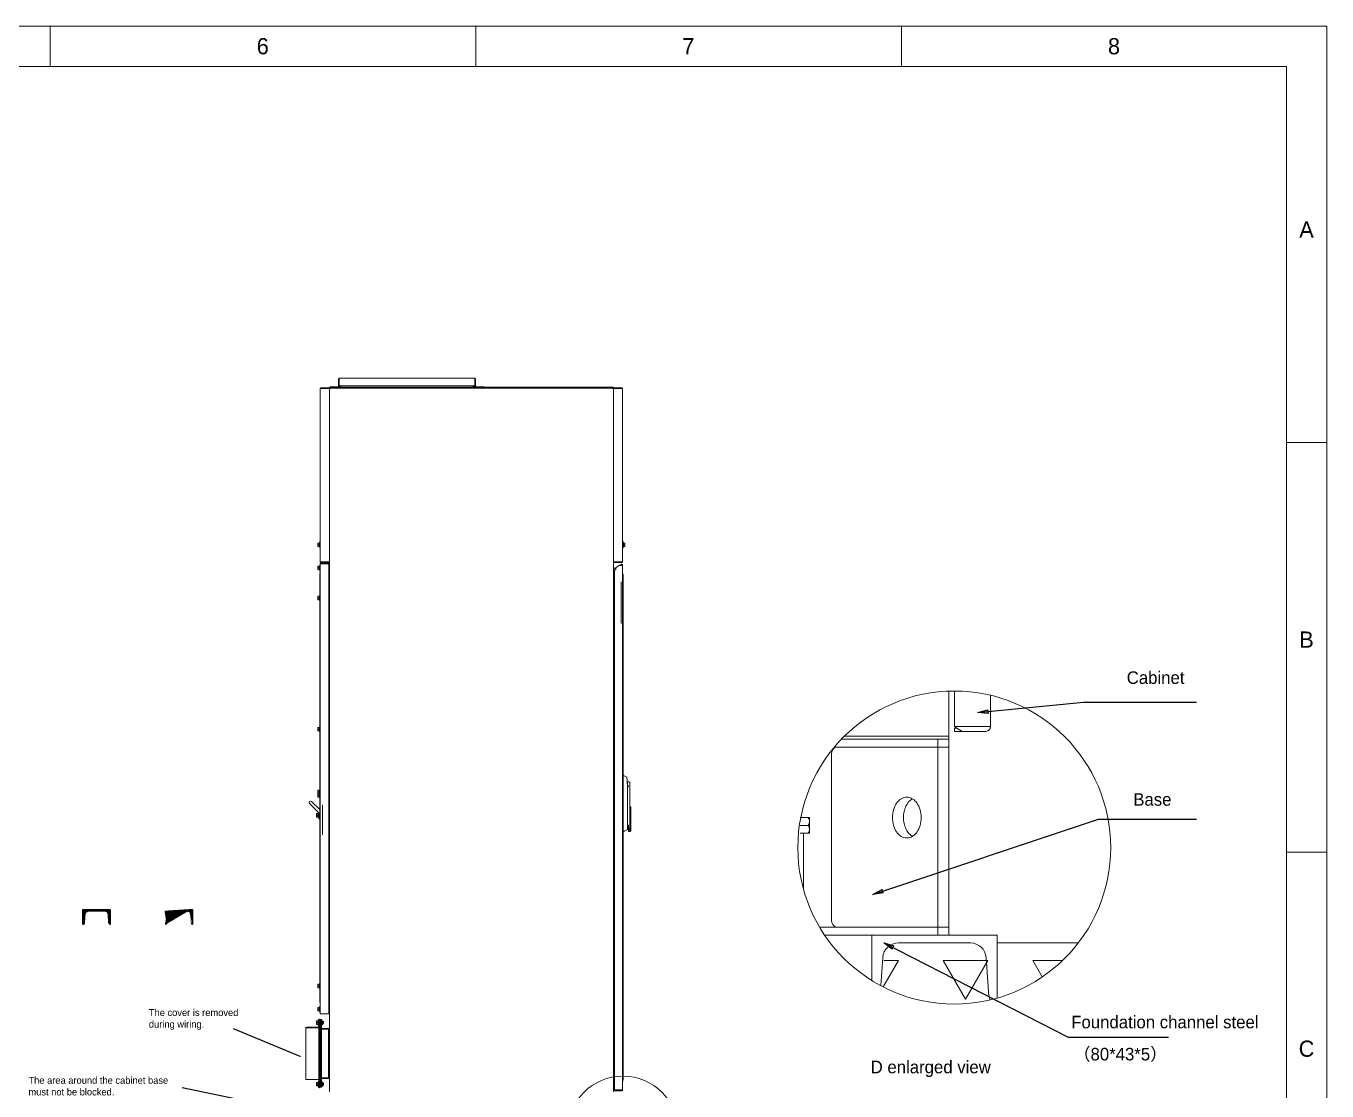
# Model space of a CAD drawing. Header units: inches. Extents: x -4705 to 38647, y 7098 to 31800.
# Drawn here: x 9476 to 13213, y 27384 to 30442 of the extents above; entities that cross this region are included whole.
import ezdxf

# ---------------------------------------------------------------- set-up
doc = ezdxf.new("R2010")
doc.units = ezdxf.units.IN
doc.header["$LTSCALE"] = 10
doc.header["$MEASUREMENT"] = 0
doc.layers.get('0').update_dxf_attribs({"lineweight": 0})
doc.layers.add('00_COMPONENTS', color=7, linetype='Continuous', lineweight=0)
doc.styles.add('DWGTransNewTextStyle', font='SourceHanSansCN-Normal.ttf')
doc.styles.get("Standard").update_dxf_attribs({"font": 'SourceHanSansCN-Normal.ttf'})
doc.dimstyles.get("Standard").update_dxf_attribs({"dimtxt": 60, "dimasz": 30, "dimexe": 0.18, "dimexo": 0.0625, "dimgap": 5, "dimtad": 0, "dimtoh": 1, "dimdec": 0, "dimdsep": 46, "dimtxsty": 'Standard', "dimblk": 'CLOSEDBLANK', "dimcen": 0.09, "dimadec": 0, "dimazin": 0, "dimtfac": 1, "dimtdec": 0, "dimtofl": 0, "dimtmove": 0, "dimatfit": 3, "dimldrblk": 'CLOSEDBLANK', "dimfxl": 1, "dimtolj": 1, "dimtzin": 0, "dimarcsym": 0})

# ---------------------------------------------------------------- blocks, each defined once
blk = doc.blocks.new('_ClosedBlank')
at = {"color": 0, "linetype": 'ByBlock', "lineweight": -2}
for p, q in [((-1, 0.17), (0, 0)), ((-1, 0.17), (-1, -0.17)), ((0, 0), (-1, -0.17))]:
    blk.add_line(p, q, dxfattribs=at)

msp = doc.modelspace()

# ---------------------------------------------------------------- hatches: boundary and pattern name
h = msp.add_hatch()
h.set_pattern_fill('ANSI31', color=0)
edge = h.paths.add_edge_path()
edge.add_line((9639.666, 27862.432), (9638.666, 27862.432))
edge.add_line((9638.666, 27862.432), (9638.666, 27905.432))
edge.add_line((9638.666, 27905.432), (9718.666, 27905.432))
edge.add_line((9718.666, 27905.432), (9718.666, 27862.432))
edge.add_line((9718.666, 27862.432), (9717.666, 27862.432))
edge.add_arc((9717.666, 27866.632), 4.2, 184.232113, 270, ccw=False)
edge.add_line((9713.478, 27866.322), (9711.639, 27891.17))
edge.add_arc((9701.666, 27890.432), 10, 4.232113, 90)
edge.add_line((9701.666, 27900.432), (9655.666, 27900.432))
edge.add_arc((9655.666, 27890.432), 10, 90, 175.767887)
edge.add_line((9645.694, 27891.17), (9643.855, 27866.322))
edge.add_arc((9639.666, 27866.632), 4.2, 270, 355.767887, ccw=False)
edge = h.paths.add_edge_path(flags=16)
edge.add_line((9655.666, 27900.432), (9701.666, 27900.432))
edge.add_line((9655.666, 27900.432), (9701.666, 27900.432))
edge = h.paths.add_edge_path(flags=17)
edge.add_line((9655.632, 27900.432), (9701.701, 27900.432))
edge.add_line((9655.666, 27900.432), (9701.666, 27900.432))
h = msp.add_hatch()
h.set_pattern_fill('ANSI31', color=0)
edge = h.paths.add_edge_path()
edge.add_line((9639.666, 27862.432), (9638.666, 27862.432))
edge.add_line((9638.666, 27862.432), (9638.666, 27905.432))
edge.add_line((9638.666, 27905.432), (9718.666, 27905.432))
edge.add_line((9718.666, 27905.432), (9718.666, 27862.432))
edge.add_line((9718.666, 27862.432), (9717.666, 27862.432))
edge.add_arc((9717.666, 27866.632), 4.2, 184.232113, 270, ccw=False)
edge.add_line((9713.478, 27866.322), (9711.639, 27891.17))
edge.add_arc((9701.666, 27890.432), 10, 4.232113, 90)
edge.add_line((9701.666, 27900.432), (9655.666, 27900.432))
edge.add_arc((9655.666, 27890.432), 10, 90, 175.767887)
edge.add_line((9645.694, 27891.17), (9643.855, 27866.322))
edge.add_arc((9639.666, 27866.632), 4.2, 270, 355.767887, ccw=False)
edge = h.paths.add_edge_path(flags=16)
edge.add_line((9655.666, 27900.432), (9701.666, 27900.432))
edge.add_line((9655.666, 27900.432), (9701.666, 27900.432))
edge = h.paths.add_edge_path(flags=17)
edge.add_line((9655.632, 27900.432), (9701.701, 27900.432))
edge.add_line((9655.666, 27900.432), (9701.666, 27900.432))
h = msp.add_hatch()
h.set_pattern_fill('ANSI31', color=0)
h.paths.add_polyline_path([(9718.666, 27905.432), (9638.666, 27905.432), (9638.666, 27862.432), (9639.666, 27862.432, 0.39274101), (9643.855, 27866.322), (9645.694, 27891.17, -0.391749), (9655.632, 27900.432), (9701.632, 27900.432, -0.39373369), (9711.639, 27891.17), (9713.478, 27866.322, 0.39274101), (9717.666, 27862.432), (9718.666, 27862.432)])
h = msp.add_hatch()
h.set_pattern_fill('ANSI31', color=0)
h.paths.add_polyline_path([(9718.666, 27905.432), (9638.666, 27905.432), (9638.666, 27862.432), (9639.666, 27862.432, 0.39274101), (9643.855, 27866.322), (9645.694, 27891.17, -0.391749), (9655.632, 27900.432), (9701.632, 27900.432, -0.39373369), (9711.639, 27891.17), (9713.478, 27866.322, 0.39274101), (9717.666, 27862.432), (9718.666, 27862.432)])
h = msp.add_hatch()
h.set_pattern_fill('ANSI31', color=0)
h.paths.add_polyline_path([(9892.439, 27900.432), (9938.439, 27900.432)], flags=17)
edge = h.paths.add_edge_path()
edge.add_arc((9892.439, 27890.432), 10, 90, 175.767887)
edge.add_line((9892.404, 27900.432), (9938.473, 27900.432))
edge.add_line((9880.627, 27866.322), (9882.466, 27891.17))
edge.add_arc((9876.439, 27866.632), 4.2, 270, 355.767887)
edge.add_line((9875.439, 27900.432), (9875.439, 27857.432))
edge.add_line((9875.439, 27905.432), (9955.439, 27905.432))
edge.add_line((9875.439, 27900.432), (9875.439, 27905.432))
edge.add_line((9955.439, 27905.432), (9955.439, 27862.432))
edge.add_arc((9954.439, 27866.632), 4.2, 184.232113, 270)
edge.add_line((9948.412, 27891.17), (9950.25, 27866.322))
edge.add_arc((9938.439, 27890.432), 10, 4.232113, 90)

# ---------------------------------------------------------------- linework, layer by layer
at = {"color": 7, "linetype": 'Continuous', "lineweight": 0}
for p, q in [((3432.404, 30441.892), (13213.154, 30441.892)), ((9545.373, 30441.892), (9545.373, 30325.455)), ((10767.967, 30441.892), (10767.967, 30325.455)), ((11990.56, 30441.892), (11990.56, 30325.455)), ((13213.154, 30441.892), (13213.154, 23525.505)), ((4014.592, 30325.455), (13096.717, 30325.455)), ((13096.717, 30325.455), (13096.717, 23641.942)), ((13096.717, 29246.367), (13213.154, 29246.367)), ((13096.717, 28070.348), (13213.154, 28070.348)), ((11905.513, 27831.824), (11905.513, 27701.438)), ((11982.013, 27809.324), (12189.013, 27809.324)), ((12265.513, 27651.011), (12265.513, 27831.824)), ((11931.143, 27686.67), (11937.135, 27767.645)), ((12233.89, 27767.645), (12242.164, 27655.829))]:
    msp.add_line(p, q, dxfattribs=at)
at = {"color": 0, "linetype": 'Continuous', "lineweight": 0}
for p, q in [((12127.138, 28371.824), (12127.138, 28532.211)), ((12142.888, 28430.324), (12142.888, 28532.474)), ((12246.388, 28430.324), (12246.388, 28520.303)), ((11827.271, 28403.324), (12127.138, 28403.324)), ((12142.888, 28430.324), (12246.388, 28430.324)), ((12142.888, 28425.824), (12150.388, 28425.824)), ((12142.888, 28416.824), (12142.888, 28425.824)), ((12232.888, 28416.824), (12142.888, 28416.824)), ((12144.873, 28429.133), (12165.388, 28416.824)), ((12232.888, 28430.324), (12237.522, 28430.324)), ((12237.522, 28430.324), (12239.595, 28430.324)), ((12239.595, 28430.324), (12244.599, 28430.324)), ((12244.599, 28430.324), (12246.388, 28430.324)), ((11798.194, 28371.824), (12127.138, 28371.824)), ((11818.385, 28394.324), (12127.138, 28394.324)), ((12095.318, 27854.324), (12095.318, 28371.824)), ((12095.323, 28371.824), (12095.323, 28394.324)), ((12127.138, 27854.324), (12127.138, 28371.824)), ((11789.848, 28349.324), (11789.848, 27876.824)), ((12095.323, 27854.324), (12095.323, 27831.824)), ((12127.138, 27854.324), (12127.138, 27831.824)), ((11770.073, 27831.824), (12127.138, 27831.824))]:
    msp.add_line(p, q, dxfattribs=at)
at = {"color": 7, "linetype": 'Continuous'}
for p, q in [((11699.638, 28169.324), (11726.638, 28169.324)), ((11699.638, 28146.824), (11723.157, 28146.824)), ((11726.638, 28169.324), (11726.638, 28124.324)), ((11699.638, 28124.324), (11726.638, 28124.324)), ((11708.957, 27965.216), (11708.957, 28124.324)), ((11755.841, 27854.324), (12127.138, 27854.324))]:
    msp.add_line(p, q, dxfattribs=at)
at = {"color": 0, "lineweight": 0}
for p, q in [((11905.513, 27831.824), (12265.513, 27831.824)), ((11982.013, 27809.324), (12189.013, 27809.324)), ((12265.513, 27809.324), (12498.739, 27809.324))]:
    msp.add_line(p, q, dxfattribs=at)
at = {"lineweight": 0}
for p, q in [((11938.308, 27682.933), (11982.157, 27758.881)), ((11982.144, 27758.875), (11940.368, 27758.875)), ((12175.026, 27647.529), (12110.732, 27758.889)), ((12239.319, 27758.875), (12110.732, 27758.875)), ((12175.038, 27647.521), (12239.332, 27758.881)), ((12395.193, 27711.629), (12367.907, 27758.889)), ((12453.514, 27758.875), (12367.907, 27758.875))]:
    msp.add_line(p, q, dxfattribs=at)
at = {"color": 7, "linetype": 'Continuous'}
msp.add_circle((12142.514, 28083.161), 449.313, dxfattribs=at)
at = {"color": 0, "ltscale": 50}
msp.add_circle((11190.81, 27269.034), 158.048, dxfattribs=at)
at = {"color": 0, "linetype": 'Continuous', "lineweight": 0}
for centre, radius, start, end in [((12232.888, 28430.324), 13.5, 270, 0), ((12232.246, 28430.751), 14.206, 323.826305, 337.383939), ((12233.815, 28430.331), 12.573, 351.749397, 359.967015)]:
    msp.add_arc(centre, radius, start, end, dxfattribs=at)
at = {"color": 7, "linetype": 'Continuous', "lineweight": 0}
for centre, radius, start, end in [((11982.013, 27764.324), 45, 90, 175.767887), ((12189.013, 27764.324), 45, 4.232113, 90), ((12261.013, 27657.224), 18.9, 184.232113, 216.812418)]:
    msp.add_arc(centre, radius, start, end, dxfattribs=at)
at = {"color": 0, "linetype": 'Continuous', "lineweight": 0}
for points, knots in [([(12238.133, 28417.885), (12238.583, 28418.074), (12239.46, 28418.508), (12240.282, 28419.039), (12240.676, 28419.325)], [0, 0, 0, 0, 0.50043888, 1, 1, 1, 1]), ([(12240.676, 28419.325), (12241.257, 28419.747), (12242.352, 28420.688), (12243.289, 28421.786), (12243.714, 28422.366)], [0, 0, 0, 0, 0.49957819, 1, 1, 1, 1]), ([(12245.36, 28425.288), (12245.575, 28425.806), (12245.944, 28426.87), (12246.177, 28427.972), (12246.258, 28428.527)], [0, 0, 0, 0, 0.50022904, 1, 1, 1, 1]), ([(11805.758, 28371.824), (11803.649, 28371.824), (11799.121, 28370.455), (11793.935, 28365.212), (11790.605, 28357.847), (11789.848, 28352.223), (11789.848, 28349.324)], [0, 0, 0, 0, 0.20947261, 0.44465684, 0.71202267, 1, 1, 1, 1]), ([(12006.222, 28227.824), (12000.741, 28227.824), (11988.967, 28224.264), (11975.484, 28210.632), (11966.827, 28191.484), (11964.857, 28176.86), (11964.857, 28169.324)], [0, 0, 0, 0, 0.20946673, 0.44465574, 0.71203123, 1, 1, 1, 1]), ([(12022.07, 28223.287), (12013.929, 28218.468), (12004.142, 28205.759), (11997.837, 28186.173), (11996.676, 28174.998), (11996.676, 28169.324)], [0, 0, 0, 0, 0.45983135, 0.72420221, 1, 1, 1, 1]), ([(12047.588, 28169.324), (12047.588, 28176.86), (12045.618, 28191.484), (12036.961, 28210.632), (12023.478, 28224.264), (12011.704, 28227.824), (12006.222, 28227.824)], [0, 0, 0, 0, 0.28796877, 0.55534426, 0.79053327, 1, 1, 1, 1]), ([(11964.857, 28169.324), (11964.857, 28161.788), (11966.827, 28147.164), (11975.484, 28128.016), (11988.967, 28114.384), (12000.741, 28110.824), (12006.222, 28110.824)], [0, 0, 0, 0, 0.28796877, 0.55534426, 0.79053327, 1, 1, 1, 1]), ([(11996.676, 28169.324), (11996.676, 28163.65), (11997.837, 28152.476), (12004.142, 28132.889), (12013.929, 28120.18), (12022.07, 28115.361)], [0, 0, 0, 0, 0.27579779, 0.54016865, 1, 1, 1, 1]), ([(12006.222, 28110.824), (12011.704, 28110.824), (12023.478, 28114.384), (12036.961, 28128.016), (12045.618, 28147.164), (12047.588, 28161.788), (12047.588, 28169.324)], [0, 0, 0, 0, 0.20946673, 0.44465574, 0.71203123, 1, 1, 1, 1]), ([(11789.848, 27876.824), (11789.848, 27873.926), (11790.605, 27868.301), (11793.935, 27860.936), (11799.121, 27855.693), (11803.649, 27854.324), (11805.758, 27854.324)], [0, 0, 0, 0, 0.28797733, 0.55534316, 0.79052739, 1, 1, 1, 1])]:
    msp.add_open_spline(points, degree=3, knots=knots, dxfattribs=at)
at = {"color": 7, "linetype": 'Continuous'}
for points, knots in [([(11723.157, 28169.324), (11724.157, 28167.592), (11725.471, 28164.877), (11726.463, 28161.024), (11726.638, 28159.054), (11726.638, 28158.074)], [0, 0, 0, 0, 0.50433032, 0.75299738, 1, 1, 1, 1]), ([(11726.638, 28158.074), (11726.638, 28157.094), (11726.463, 28155.124), (11725.471, 28151.271), (11724.157, 28148.556), (11723.157, 28146.824)], [0, 0, 0, 0, 0.24700264, 0.49566969, 1, 1, 1, 1]), ([(11723.157, 28146.824), (11724.157, 28145.092), (11725.471, 28142.377), (11726.463, 28138.524), (11726.638, 28136.554), (11726.638, 28135.574)], [0, 0, 0, 0, 0.50433032, 0.75299738, 1, 1, 1, 1]), ([(11726.638, 28135.574), (11726.638, 28134.594), (11726.463, 28132.624), (11725.471, 28128.771), (11724.157, 28126.056), (11723.157, 28124.324)], [0, 0, 0, 0, 0.24700264, 0.49566969, 1, 1, 1, 1])]:
    msp.add_open_spline(points, degree=3, knots=knots, dxfattribs=at)
at = {"layer": '00_COMPONENTS', "color": 7, "linetype": 'Continuous'}
for p, q in [((10373.908, 29406.566), (10373.908, 29429.066)), ((10375.408, 29406.566), (10375.408, 29429.066)), ((10375.408, 29429.066), (10375.908, 29429.066)), ((10375.408, 29428.066), (10375.908, 29428.066)), ((10375.902, 29429.566), (10375.651, 29429.495)), ((10375.908, 29431.066), (10375.908, 29429.566)), ((10764.908, 29431.066), (10375.908, 29431.066)), ((10375.908, 29409.066), (10375.908, 29429.566)), ((10764.908, 29431.066), (10764.908, 29429.566)), ((10764.908, 29409.066), (10764.908, 29429.566)), ((10765.408, 29429.066), (10764.908, 29429.066)), ((10764.908, 29428.066), (10765.408, 29428.066)), ((10765.185, 29429.482), (10764.919, 29429.565)), ((10765.408, 29429.047), (10765.319, 29429.345)), ((10765.408, 29429.066), (10765.408, 29406.566)), ((10766.908, 29429.066), (10766.908, 29406.566)), ((10321.408, 29401.566), (10321.408, 29145.891)), ((10321.408, 29401.566), (10347.408, 29401.566)), ((10323.408, 29403.566), (10347.408, 29403.566)), ((10323.408, 29402.066), (10323.408, 29401.576)), ((10323.408, 29402.066), (10347.408, 29402.066)), ((10347.408, 27381.566), (10347.408, 29404.566)), ((10347.408, 29404.566), (11163.408, 29404.566)), ((10347.408, 29402.566), (11163.408, 29402.566)), ((10348.908, 29404.566), (10348.908, 29406.066)), ((10348.908, 29406.066), (10373.408, 29406.066)), ((10349.908, 29400.066), (10349.908, 29402.566)), ((11160.408, 29402.566), (10350.408, 29402.566)), ((10375.408, 29409.066), (10375.908, 29409.066)), ((10375.908, 29409.066), (10764.908, 29409.066)), ((10378.408, 29409.066), (10378.408, 29405.066)), ((10378.408, 29409.066), (10378.408, 29404.566)), ((10380.408, 29409.066), (10380.408, 29404.566)), ((10380.408, 29404.566), (10380.408, 29409.066)), ((10760.408, 29409.066), (10760.408, 29404.566)), ((10760.408, 29409.066), (10760.408, 29404.566)), ((10762.408, 29409.066), (10762.408, 29404.566)), ((10762.408, 29405.066), (10762.408, 29409.066)), ((10764.908, 29409.066), (10765.408, 29409.066)), ((10767.408, 29406.066), (10791.908, 29406.066)), ((10791.908, 29404.566), (10791.908, 29406.066)), ((11160.908, 29402.566), (11160.908, 29400.066)), ((11163.408, 27381.566), (11163.408, 29404.566)), ((11187.408, 29403.566), (11163.408, 29403.566)), ((11187.408, 29402.066), (11163.408, 29402.066)), ((11189.408, 29401.566), (11163.408, 29401.566)), ((11187.408, 29402.066), (11187.408, 29401.576)), ((11189.408, 28903.566), (11189.408, 29401.566)), ((10321.408, 29145.891), (10321.408, 29090.865)), ((10321.408, 29090.865), (10321.408, 28903.566)), ((11189.908, 28973.478), (11189.908, 28961.566)), ((10314.208, 28947.566), (10314.208, 28957.566)), ((10314.208, 28957.566), (10318.208, 28957.566)), ((10314.208, 28947.566), (10318.208, 28947.566)), ((10317.908, 28952.566), (10314.508, 28952.566)), ((10318.208, 28947.211), (10318.208, 28957.921)), ((10318.208, 28957.921), (10319.808, 28957.921)), ((10318.208, 28947.211), (10319.808, 28947.211)), ((10319.808, 28961.566), (10319.808, 28943.566)), ((10319.808, 28961.566), (10321.408, 28961.566)), ((10319.808, 28943.566), (10321.408, 28943.566)), ((11191.008, 28961.566), (11189.408, 28961.566)), ((11191.008, 28943.566), (11189.408, 28943.566)), ((11189.908, 28943.566), (11189.908, 28913.888)), ((11191.008, 28943.566), (11191.008, 28961.566)), ((11192.608, 28957.921), (11191.008, 28957.921)), ((11192.608, 28947.211), (11191.008, 28947.211)), ((11192.608, 28947.211), (11192.608, 28957.921)), ((11192.608, 28957.566), (11196.608, 28957.566)), ((11192.608, 28947.566), (11196.608, 28947.566)), ((11192.908, 28952.566), (11196.308, 28952.566)), ((11196.608, 28957.566), (11196.608, 28947.566)), ((10314.208, 28881.066), (10314.208, 28891.066)), ((10314.208, 28891.066), (10318.208, 28891.066)), ((10318.208, 28880.711), (10318.208, 28891.421)), ((10318.208, 28891.421), (10319.808, 28891.421)), ((10319.808, 28895.066), (10319.808, 28877.066)), ((10319.808, 28895.066), (10321.408, 28895.066)), ((10321.408, 28903.566), (10347.408, 28903.566)), ((10321.408, 28897.566), (10321.408, 27605.566)), ((10321.408, 28897.566), (10345.908, 28897.566)), ((10323.408, 28903.066), (10347.408, 28903.066)), ((10323.408, 28901.566), (10347.408, 28901.566)), ((10323.408, 28899.566), (10345.908, 28899.566)), ((10323.408, 28898.066), (10345.908, 28898.066)), ((10345.908, 28899.566), (10345.908, 28898.066)), ((10345.908, 28897.566), (10345.908, 27605.566)), ((10347.408, 28895.316), (10345.908, 28895.316)), ((11189.408, 28903.566), (11163.408, 28903.566)), ((11187.408, 28903.066), (11163.408, 28903.066)), ((11187.408, 28901.566), (11163.408, 28901.566)), ((11166.525, 28885.066), (11170.855, 28887.566)), ((11179.748, 28892.7), (11172.408, 28888.462)), ((11185.408, 28895.968), (11181.078, 28893.467)), ((11181.094, 28893.21), (11181.959, 28893.361)), ((11182.248, 28893.369), (11181.959, 28893.361)), ((11182.248, 28893.369), (11189.908, 28893.369)), ((11188.391, 28893.362), (11186.908, 28893.369)), ((11189.291, 28893.369), (11188.391, 28893.362)), ((11189.908, 27387.566), (11189.908, 28893.369)), ((10314.208, 28881.066), (10318.208, 28881.066)), ((10317.908, 28886.066), (10314.508, 28886.066)), ((10318.208, 28880.711), (10319.808, 28880.711)), ((10319.608, 28868.615), (10319.608, 28804.921)), ((10319.808, 28877.066), (10321.408, 28877.066)), ((10347.408, 28876.816), (10345.908, 28876.816)), ((10346.408, 28861.566), (10345.908, 28861.566)), ((10345.908, 28858.005), (10347.408, 28859.066)), ((10346.408, 28858.358), (10346.408, 28861.566)), ((11165.408, 28857.651), (11163.408, 28859.066)), ((11164.408, 28861.566), (11166.908, 28861.566)), ((11164.408, 28858.358), (11164.408, 28861.566)), ((11165.408, 28833.281), (11165.408, 28857.651)), ((11167.525, 28883.334), (11166.525, 28885.066)), ((11166.908, 28880.287), (11169.908, 28880.287)), ((11166.908, 27387.566), (11166.908, 28880.287)), ((11167.376, 28884.831), (11169.908, 28884.132)), ((11169.232, 28884.319), (11167.525, 28883.334)), ((11168.204, 28886.049), (11167.675, 28885.771)), ((11168.822, 28886.394), (11168.204, 28886.049)), ((11169.908, 28880.287), (11169.908, 28884.132)), ((11191.208, 27415.3), (11191.208, 28867.3)), ((10345.908, 28833.281), (10346.408, 28833.281)), ((10345.908, 28832.98), (10346.408, 28832.98)), ((10347.341, 28831.566), (10345.908, 28831.566)), ((10345.933, 28833.652), (10347.408, 28834.696)), ((10346.408, 28832.98), (10346.408, 28833.988)), ((10346.408, 28831.566), (10346.408, 28832.98)), ((11165.408, 28833.281), (11163.408, 28834.696)), ((11163.475, 28831.566), (11166.908, 28831.566)), ((11164.408, 28832.98), (11164.408, 28833.988)), ((11166.908, 28833.281), (11164.408, 28833.281)), ((11166.908, 28832.98), (11164.408, 28832.98)), ((11164.408, 28832.98), (11164.408, 28831.566)), ((11185.758, 28845.962), (11185.758, 28726.638)), ((10314.208, 28794.566), (10314.208, 28804.566)), ((10314.208, 28804.566), (10318.208, 28804.566)), ((10314.208, 28794.566), (10318.208, 28794.566)), ((10317.908, 28799.566), (10314.508, 28799.566)), ((10318.208, 28794.211), (10318.208, 28804.921)), ((10318.208, 28804.921), (10319.808, 28804.921)), ((10318.208, 28794.211), (10319.808, 28794.211)), ((10319.608, 28794.211), (10319.608, 28247.921)), ((10319.808, 28808.566), (10319.808, 28790.566)), ((10319.808, 28808.566), (10321.408, 28808.566)), ((10319.808, 28790.566), (10321.408, 28790.566)), ((10347.408, 28807.066), (10345.908, 28807.066)), ((10347.408, 28792.066), (10345.908, 28792.066)), ((10314.208, 28428.066), (10318.208, 28428.066)), ((10314.208, 28418.066), (10314.208, 28428.066)), ((10314.208, 28418.066), (10318.208, 28418.066)), ((10317.908, 28423.066), (10314.508, 28423.066)), ((10318.208, 28428.421), (10319.608, 28428.421)), ((10318.208, 28417.711), (10318.208, 28428.421)), ((10318.208, 28417.711), (10319.608, 28417.711)), ((10347.408, 28270.566), (10345.908, 28270.566)), ((11192.743, 28289.566), (11191.208, 28289.566)), ((11201.736, 28285.682), (11194.011, 28289.285)), ((11202.346, 28282.619), (11202.647, 28279.756)), ((11203.408, 28134.059), (11203.408, 28263.875)), ((11203.641, 28254.76), (11203.408, 28254.356)), ((11203.548, 28261.538), (11203.491, 28261.591)), ((11203.491, 28257.54), (11203.548, 28257.593)), ((11203.59, 28261.604), (11203.548, 28261.538)), ((11203.548, 28257.593), (11203.59, 28257.527)), ((11203.678, 28261.551), (11203.624, 28261.607)), ((11203.624, 28257.524), (11203.678, 28257.58)), ((11203.724, 28261.614), (11203.678, 28261.551)), ((11203.678, 28257.58), (11203.724, 28257.517)), ((11203.808, 28261.555), (11203.758, 28261.615)), ((11203.758, 28257.516), (11203.808, 28257.576)), ((11203.808, 28272.466), (11203.808, 28261.616)), ((11203.858, 28261.615), (11203.808, 28261.555)), ((11203.808, 28257.576), (11203.858, 28257.516)), ((11203.808, 28150.865), (11203.808, 28257.516)), ((11203.938, 28261.551), (11203.892, 28261.614)), ((11203.892, 28257.517), (11203.938, 28257.58)), ((11203.992, 28261.607), (11203.938, 28261.551)), ((11203.938, 28257.58), (11203.992, 28257.524)), ((11204.068, 28261.538), (11204.026, 28261.604)), ((11204.026, 28257.527), (11204.068, 28257.593)), ((11204.125, 28261.591), (11204.068, 28261.538)), ((11204.068, 28257.593), (11204.125, 28257.54)), ((11204.196, 28261.517), (11204.159, 28261.585)), ((11204.159, 28257.546), (11204.196, 28257.614)), ((11204.257, 28261.566), (11204.196, 28261.517)), ((11204.196, 28257.614), (11204.257, 28257.565)), ((11204.323, 28261.488), (11204.29, 28261.558)), ((11204.29, 28257.573), (11204.323, 28257.644)), ((11204.387, 28261.532), (11204.323, 28261.488)), ((11204.323, 28257.644), (11204.387, 28257.599)), ((11204.448, 28261.45), (11204.419, 28261.522)), ((11204.419, 28257.609), (11204.448, 28257.681)), ((11204.514, 28261.49), (11204.448, 28261.45)), ((11204.448, 28257.681), (11204.514, 28257.641)), ((11204.57, 28261.404), (11204.546, 28261.478)), ((11204.546, 28257.653), (11204.57, 28257.727)), ((11204.639, 28261.44), (11204.57, 28261.404)), ((11204.57, 28257.727), (11204.639, 28257.691)), ((11204.688, 28261.35), (11204.67, 28261.426)), ((11204.67, 28257.705), (11204.688, 28257.781)), ((11204.759, 28261.382), (11204.688, 28261.35)), ((11204.688, 28257.781), (11204.759, 28257.75)), ((11204.803, 28261.289), (11204.789, 28261.365)), ((11204.789, 28257.766), (11204.803, 28257.842)), ((11204.876, 28261.315), (11204.803, 28261.289)), ((11204.803, 28257.842), (11204.876, 28257.816)), ((11204.914, 28261.22), (11204.905, 28261.297)), ((11204.905, 28257.834), (11204.914, 28257.911)), ((11204.988, 28261.242), (11204.914, 28261.22)), ((11204.914, 28257.911), (11204.988, 28257.889)), ((11205.019, 28261.144), (11205.016, 28261.222)), ((11205.016, 28257.909), (11205.019, 28257.987)), ((11205.095, 28261.161), (11205.019, 28261.144)), ((11205.019, 28257.987), (11205.095, 28257.97)), ((11205.12, 28261.062), (11205.122, 28261.139)), ((11205.197, 28261.073), (11205.12, 28261.062)), ((11205.12, 28258.07), (11205.197, 28258.058)), ((11205.122, 28257.992), (11205.12, 28258.07)), ((11205.215, 28260.973), (11205.222, 28261.05)), ((11205.293, 28260.979), (11205.215, 28260.973)), ((11205.215, 28258.159), (11205.293, 28258.152)), ((11205.222, 28258.081), (11205.215, 28258.159)), ((11205.304, 28260.878), (11205.316, 28260.954)), ((11205.382, 28260.879), (11205.304, 28260.878)), ((11205.304, 28258.254), (11205.382, 28258.252)), ((11205.316, 28258.177), (11205.304, 28258.254)), ((11205.387, 28260.777), (11205.404, 28260.853)), ((11205.464, 28260.773), (11205.387, 28260.777)), ((11205.387, 28258.354), (11205.464, 28258.358)), ((11205.404, 28258.278), (11205.387, 28258.354)), ((11205.463, 28260.671), (11205.484, 28260.746)), ((11205.54, 28260.663), (11205.463, 28260.671)), ((11205.463, 28258.46), (11205.54, 28258.469)), ((11205.484, 28258.385), (11205.463, 28258.46)), ((11205.531, 28260.56), (11205.558, 28260.634)), ((11205.608, 28260.547), (11205.531, 28260.56)), ((11205.531, 28258.571), (11205.608, 28258.584)), ((11205.558, 28258.498), (11205.531, 28258.571)), ((11205.593, 28260.446), (11205.624, 28260.517)), ((11205.668, 28260.427), (11205.593, 28260.446)), ((11205.593, 28258.686), (11205.668, 28258.704)), ((11205.624, 28258.614), (11205.593, 28258.686)), ((11205.646, 28260.327), (11205.682, 28260.396)), ((11205.721, 28260.304), (11205.646, 28260.327)), ((11205.646, 28258.804), (11205.721, 28258.828)), ((11205.682, 28258.735), (11205.646, 28258.804)), ((11205.692, 28260.205), (11205.733, 28260.272)), ((11205.765, 28260.177), (11205.692, 28260.205)), ((11205.692, 28258.926), (11205.765, 28258.954)), ((11205.733, 28258.859), (11205.692, 28258.926)), ((11205.73, 28260.081), (11205.775, 28260.144)), ((11205.801, 28260.048), (11205.73, 28260.081)), ((11205.73, 28259.051), (11205.801, 28259.083)), ((11205.775, 28258.987), (11205.73, 28259.051)), ((11205.76, 28259.954), (11205.808, 28260.014)), ((11205.828, 28259.916), (11205.76, 28259.954)), ((11205.76, 28259.177), (11205.828, 28259.215)), ((11205.808, 28259.117), (11205.76, 28259.177)), ((11205.781, 28259.825), (11205.833, 28259.883)), ((11205.846, 28259.784), (11205.781, 28259.825)), ((11205.781, 28259.306), (11205.846, 28259.348)), ((11205.833, 28259.249), (11205.781, 28259.306)), ((11205.794, 28259.696), (11205.85, 28259.75)), ((11205.856, 28259.65), (11205.794, 28259.696)), ((11205.794, 28259.435), (11205.856, 28259.481)), ((11205.85, 28259.382), (11205.794, 28259.435)), ((11205.798, 28259.566), (11205.857, 28259.616)), ((11205.857, 28259.516), (11205.798, 28259.566)), ((11210.308, 28129.066), (11210.308, 28269.726)), ((10319.608, 28192.236), (10296.316, 28215.528)), ((10314.208, 28247.566), (10318.208, 28247.566)), ((10314.208, 28228.066), (10314.208, 28247.566)), ((10314.208, 28237.566), (10318.208, 28237.566)), ((10314.208, 28228.066), (10318.208, 28228.066)), ((10314.236, 28237.552), (10314.242, 28237.566)), ((10317.908, 28242.566), (10314.508, 28242.566)), ((10317.908, 28233.066), (10314.508, 28233.066)), ((10318.181, 28237.552), (10318.174, 28237.566)), ((10318.208, 28247.921), (10319.808, 28247.921)), ((10318.208, 28227.711), (10318.208, 28247.921)), ((10318.208, 28237.211), (10319.808, 28237.211)), ((10318.208, 28227.711), (10319.608, 28227.711)), ((10319.608, 28237.211), (10319.608, 27690.921)), ((10319.808, 28251.566), (10321.408, 28251.566)), ((10319.808, 28251.566), (10319.808, 28233.566)), ((10319.808, 28233.566), (10321.408, 28233.566)), ((10315.408, 28185.122), (10290.659, 28209.871)), ((10310.208, 28180.566), (10314.208, 28180.566)), ((10310.208, 28170.566), (10310.208, 28180.566)), ((10314.208, 28180.921), (10315.808, 28180.921)), ((10314.208, 28170.211), (10314.208, 28180.921)), ((10315.408, 28182.566), (10315.408, 28185.122)), ((10317.408, 28182.566), (10315.408, 28182.566)), ((10315.808, 28181.566), (10317.408, 28181.566)), ((10315.808, 28181.566), (10315.808, 28169.566)), ((10317.408, 28165.566), (10317.408, 28182.566)), ((10317.408, 28178.782), (10319.408, 28178.782)), ((10327.908, 28206.244), (10327.908, 28119.722)), ((10347.408, 28214.566), (10345.908, 28214.566)), ((11211.308, 28201.166), (11210.308, 28201.166)), ((11213.808, 28131.566), (11213.808, 28198.666)), ((10310.208, 28170.566), (10314.208, 28170.566)), ((10313.908, 28175.566), (10310.508, 28175.566)), ((10314.208, 28170.211), (10315.808, 28170.211)), ((10315.808, 28169.566), (10317.408, 28169.566)), ((10317.408, 28175.566), (10319.608, 28175.566)), ((10317.408, 28165.566), (10319.608, 28165.566)), ((11203.808, 28150.865), (11203.815, 28150.706)), ((11206.808, 28129.166), (11206.808, 28146.546)), ((11191.208, 28129.566), (11192.423, 28129.566)), ((11206.808, 28137.966), (11203.808, 28137.966)), ((11206.808, 28129.166), (11210.308, 28129.166)), ((11211.308, 28129.066), (11210.308, 28129.066)), ((10319.808, 27694.566), (10321.408, 27694.566)), ((10319.808, 27694.566), (10319.808, 27676.566)), ((10347.408, 27713.566), (10345.908, 27713.566)), ((10314.208, 27690.566), (10318.208, 27690.566)), ((10314.208, 27680.566), (10314.208, 27690.566)), ((10314.208, 27680.566), (10318.208, 27680.566)), ((10317.908, 27685.566), (10314.508, 27685.566)), ((10318.208, 27690.921), (10319.808, 27690.921)), ((10318.208, 27680.211), (10318.208, 27690.921)), ((10318.208, 27680.211), (10319.808, 27680.211)), ((10319.608, 27680.211), (10319.608, 27641.615)), ((10319.808, 27676.566), (10321.408, 27676.566)), ((10347.341, 27677.566), (10345.908, 27677.566)), ((10346.908, 27676.151), (10345.908, 27676.151)), ((10346.908, 27675.85), (10345.908, 27675.85)), ((10347.408, 27657.566), (10345.908, 27657.566)), ((10345.933, 27675.479), (10347.408, 27674.436)), ((10346.908, 27677.566), (10346.908, 27676.151)), ((10346.908, 27675.85), (10346.908, 27676.151)), ((10346.908, 27674.789), (10346.908, 27675.85)), ((10314.208, 27624.066), (10318.208, 27624.066)), ((10314.208, 27614.066), (10314.208, 27624.066)), ((10317.908, 27619.066), (10314.508, 27619.066)), ((10318.208, 27624.421), (10319.808, 27624.421)), ((10318.208, 27613.711), (10318.208, 27624.421)), ((10319.608, 27639.566), (10319.608, 27641.615)), ((10319.612, 27639.566), (10320.187, 27639.566)), ((10319.808, 27628.066), (10321.408, 27628.066)), ((10319.808, 27628.066), (10319.808, 27610.066)), ((10345.908, 27651.126), (10347.408, 27650.066)), ((10345.908, 27647.566), (10346.908, 27647.566)), ((10347.408, 27628.316), (10345.908, 27628.316)), ((10346.908, 27647.651), (10346.908, 27650.419)), ((10346.908, 27647.651), (10346.908, 27647.566)), ((10314.208, 27614.066), (10318.208, 27614.066)), ((10318.208, 27613.711), (10319.808, 27613.711)), ((10319.408, 27565.566), (10319.408, 27590.566)), ((10319.408, 27589.066), (10324.408, 27589.066)), ((10319.808, 27610.066), (10321.408, 27610.066)), ((10321.408, 27605.566), (10345.908, 27605.566)), ((10322.408, 27589.066), (10322.408, 27395.066)), ((10324.408, 27589.066), (10324.408, 27395.066)), ((10324.408, 27586.091), (10328.108, 27586.091)), ((10328.408, 27585.791), (10328.108, 27586.091)), ((10328.108, 27575.041), (10328.108, 27586.091)), ((10328.408, 27575.341), (10328.408, 27585.791)), ((10328.408, 27583.566), (10330.458, 27583.566)), ((10330.708, 27583.316), (10330.458, 27583.566)), ((10330.458, 27583.566), (10330.458, 27577.566)), ((10330.708, 27583.316), (10330.708, 27577.816)), ((10347.408, 27609.816), (10345.908, 27609.816)), ((10319.408, 27565.066), (10319.408, 27565.566)), ((10319.408, 27393.566), (10319.408, 27565.066)), ((10324.408, 27575.041), (10328.108, 27575.041)), ((10324.408, 27561.816), (10347.408, 27561.816)), ((10346.908, 27564.066), (10324.908, 27564.066)), ((10346.908, 27562.066), (10324.908, 27562.066)), ((10328.408, 27575.341), (10328.108, 27575.041)), ((10328.408, 27577.566), (10330.458, 27577.566)), ((10330.708, 27577.816), (10330.458, 27577.566)), ((10345.408, 27422.316), (10345.408, 27561.816)), ((11163.408, 27449.436), (11165.408, 27450.85)), ((11163.475, 27452.566), (11166.908, 27452.566)), ((11163.908, 27452.566), (11163.908, 27451.151)), ((11166.908, 27451.151), (11163.908, 27451.151)), ((11163.908, 27450.85), (11163.908, 27451.151)), ((11166.908, 27450.85), (11163.908, 27450.85)), ((11163.908, 27450.85), (11163.908, 27449.789)), ((11165.408, 27450.85), (11165.408, 27426.48)), ((10319.408, 27395.066), (10324.408, 27395.066)), ((10324.408, 27422.316), (10347.408, 27422.316)), ((10324.408, 27409.091), (10328.108, 27409.091)), ((10324.408, 27398.041), (10328.108, 27398.041)), ((10346.908, 27422.066), (10324.908, 27422.066)), ((10346.908, 27420.066), (10324.908, 27420.066)), ((10328.408, 27408.791), (10328.108, 27409.091)), ((10328.108, 27398.041), (10328.108, 27409.091)), ((10328.408, 27398.341), (10328.108, 27398.041)), ((10328.408, 27398.341), (10328.408, 27408.791)), ((10328.408, 27406.566), (10330.458, 27406.566)), ((10328.408, 27400.566), (10330.458, 27400.566)), ((10330.708, 27406.316), (10330.458, 27406.566)), ((10330.458, 27406.566), (10330.458, 27400.566)), ((10330.708, 27400.816), (10330.458, 27400.566)), ((10330.708, 27406.316), (10330.708, 27400.816)), ((11163.725, 27425.289), (11165.408, 27426.48)), ((11163.908, 27425.419), (11163.908, 27422.651)), ((11163.908, 27422.651), (11163.908, 27422.566)), ((11163.908, 27422.566), (11166.908, 27422.566)), ((11166.908, 27387.566), (11189.908, 27387.566)), ((11166.908, 27386.566), (11168.575, 27386.566)), ((11166.908, 27384.566), (11166.908, 27386.566)), ((11186.908, 27384.566), (11166.908, 27384.566)), ((11167.349, 27387.301), (11171.908, 27384.566))]:
    msp.add_line(p, q, dxfattribs=at)
at = {"layer": '00_COMPONENTS', "color": 1, "linetype": 'Continuous'}
for p, q in [((10310.708, 27585.566), (10314.708, 27585.566)), ((10310.708, 27575.566), (10310.708, 27585.566)), ((10314.408, 27580.566), (10311.008, 27580.566)), ((10314.708, 27585.921), (10316.308, 27585.921)), ((10314.708, 27575.211), (10314.708, 27585.921)), ((10316.308, 27589.566), (10317.908, 27589.566)), ((10316.308, 27589.566), (10316.308, 27571.566)), ((10317.908, 27590.566), (10319.408, 27590.566)), ((10317.908, 27565.566), (10317.908, 27590.566)), ((10279.408, 27565.066), (10317.408, 27565.066)), ((10279.408, 27565.066), (10279.408, 27417.066)), ((10281.407, 27565.066), (10281.407, 27565.565)), ((10281.408, 27567.066), (10317.408, 27567.066)), ((10281.408, 27565.566), (10317.408, 27565.566)), ((10310.708, 27575.566), (10314.708, 27575.566)), ((10314.708, 27575.211), (10316.308, 27575.211)), ((10316.308, 27571.566), (10317.908, 27571.566)), ((10317.408, 27412.566), (10317.408, 27571.566)), ((10319.408, 27565.566), (10317.908, 27565.566)), ((10319.408, 27565.066), (10317.908, 27565.066)), ((10317.908, 27393.566), (10317.908, 27565.066)), ((10279.408, 27417.066), (10317.408, 27417.066)), ((10310.708, 27408.566), (10314.708, 27408.566)), ((10310.708, 27398.566), (10310.708, 27408.566)), ((10310.708, 27398.566), (10314.708, 27398.566)), ((10314.408, 27403.566), (10311.008, 27403.566)), ((10314.708, 27408.921), (10316.308, 27408.921)), ((10314.708, 27398.211), (10314.708, 27408.921)), ((10314.708, 27398.211), (10316.308, 27398.211)), ((10316.308, 27412.566), (10317.908, 27412.566)), ((10316.308, 27412.566), (10316.308, 27394.566)), ((10316.308, 27394.566), (10317.908, 27394.566)), ((10317.908, 27393.566), (10319.408, 27393.566))]:
    msp.add_line(p, q, dxfattribs=at)
at = {"layer": '00_COMPONENTS', "color": 7, "linetype": 'Continuous'}
for centre, radius, start, end in [((10375.908, 29429.066), 2, 90, 180), ((10375.908, 29429.066), 0.5, 90, 180), ((10764.908, 29429.066), 2, 0, 90), ((10764.908, 29429.066), 0.5, 0, 90), ((10323.408, 29401.566), 2, 90, 180), ((10323.408, 29401.566), 0.5, 90, 180), ((10373.408, 29406.566), 2, 270, 0), ((10373.408, 29406.566), 0.5, 270, 0), ((10377.908, 29405.066), 0.5, 270, 0), ((10762.908, 29405.066), 0.5, 180, 270), ((10767.408, 29406.566), 2, 180, 270), ((10767.408, 29406.566), 0.5, 180, 270), ((11187.408, 29401.566), 2, 0, 90), ((11187.408, 29401.566), 0.5, 0, 90), ((10323.408, 28903.566), 2, 180, 270), ((10323.408, 28897.566), 2, 90, 180), ((10323.408, 28903.566), 0.5, 180, 270), ((10323.408, 28897.566), 0.5, 90, 180), ((11174.908, 28884.132), 5, 120, 180), ((11182.248, 28888.369), 5, 90, 120), ((11186.908, 28893.369), 3, 0, 120), ((11186.854, 28893.531), 2.83, 102.795608, 108.32967), ((11186.887, 28893.236), 3.128, 76.570826, 81.880591), ((11187.408, 28903.566), 2, 270, 0), ((11187.408, 28903.566), 0.5, 270, 0), ((11186.892, 28893.387), 2.997, 39.641047, 44.469788), ((11186.839, 28893.342), 3.067, 34.788132, 39.642978), ((11186.794, 28893.311), 3.121, 26.544672, 34.784897), ((10324.608, 28868.615), 5, 130.663155, 214.311039), ((10346.408, 28862.566), 3, 270, 286.643457), ((11164.408, 28862.566), 3, 253.356543, 270), ((11186.208, 28867.3), 5, 0, 42.178013), ((10344.908, 28258.066), 2.5, 293.604755, 0), ((11192.743, 28286.566), 3, 65, 90), ((11201.525, 28285.229), 0.5, 7.413358, 65), ((11037.408, 28263.875), 166, 6.482973, 7.413361), ((11037.408, 28263.875), 166, 359.999998, 5.48983), ((11203.808, 28254.466), 18, 90.00005, 92.027209), ((11203.808, 28259.566), 2.05, 258.534812, 101.367634), ((11202.199, 28259.566), 13, 51.40613, 82.888839), ((10293.488, 28212.699), 4, 45, 225), ((10320.3, 28234.632), 6.731, 154.288965, 154.834663), ((10312.116, 28234.632), 6.731, 25.165337, 25.711035), ((10344.908, 28227.066), 2.5, 0, 66.395245), ((11211.308, 28198.666), 2.5, 0, 90), ((11192.423, 28132.566), 3, 270, 305.07099), ((11205.639, 28113.741), 20, 97.655587, 125.07099), ((11202.908, 28134.059), 0.5, 277.655597, 359.998086), ((11203.808, 28155.966), 18, 268.721766, 270), ((11211.308, 28131.566), 2.5, 270, 0), ((10344.908, 27701.066), 2.5, 293.604755, 0), ((10344.908, 27670.066), 2.5, 0, 66.395245), ((10324.608, 27641.615), 5, 145.688961, 229.336845), ((10346.908, 27647.066), 2.5, 81.359153, 90), ((10324.908, 27564.566), 2.5, 257.494981, 270), ((10324.908, 27564.566), 0.5, 180, 270), ((10346.908, 27564.566), 2.5, 270, 282.505019), ((10324.908, 27419.566), 2.5, 90, 102.505019), ((10324.908, 27419.566), 0.5, 90, 180), ((10346.908, 27419.566), 2.5, 77.494981, 90), ((11163.908, 27422.066), 2.5, 90, 98.640847), ((11186.208, 27415.3), 5, 317.821987, 0), ((11186.908, 27387.566), 3, 270, 0), ((11186.999, 27387.348), 2.764, 292.871624, 297.465653), ((11186.946, 27387.447), 2.876, 297.493549, 306.049573), ((11186.766, 27387.66), 3.157, 323.826305, 337.383939), ((11187.114, 27387.567), 2.794, 351.749397, 359.967015)]:
    msp.add_arc(centre, radius, start, end, dxfattribs=at)
at = {"layer": '00_COMPONENTS', "color": 1, "linetype": 'Continuous'}
for radius in [2, 0.5]:
    msp.add_arc((10281.408, 27565.066), radius, 90, 180, dxfattribs=at)
at = {"layer": '00_COMPONENTS', "color": 7, "linetype": 'Continuous'}
for points in [[(10314.208, 28956.994), (10314.3, 28957.189), (10314.4, 28957.379), (10314.508, 28957.566)], [(10314.508, 28952.566), (10314.4, 28952.752), (10314.3, 28952.942), (10314.208, 28953.137)], [(10314.208, 28951.994), (10314.3, 28952.189), (10314.4, 28952.379), (10314.508, 28952.566)], [(10314.508, 28947.566), (10314.4, 28947.752), (10314.3, 28947.942), (10314.208, 28948.137)], [(10318.208, 28956.994), (10318.117, 28957.189), (10318.016, 28957.379), (10317.908, 28957.566)], [(10317.908, 28952.566), (10318.016, 28952.752), (10318.117, 28952.942), (10318.208, 28953.137)], [(10318.208, 28951.994), (10318.117, 28952.189), (10318.016, 28952.379), (10317.908, 28952.566)], [(10317.908, 28947.566), (10318.016, 28947.752), (10318.117, 28947.942), (10318.208, 28948.137)], [(11192.908, 28957.566), (11192.8, 28957.379), (11192.7, 28957.189), (11192.608, 28956.994)], [(11192.608, 28953.137), (11192.7, 28952.942), (11192.8, 28952.752), (11192.908, 28952.566)], [(11192.908, 28952.566), (11192.8, 28952.379), (11192.7, 28952.189), (11192.608, 28951.994)], [(11192.608, 28948.137), (11192.7, 28947.942), (11192.8, 28947.752), (11192.908, 28947.566)], [(11196.308, 28957.566), (11196.416, 28957.379), (11196.517, 28957.189), (11196.608, 28956.994)], [(11196.608, 28953.137), (11196.517, 28952.942), (11196.416, 28952.752), (11196.308, 28952.566)], [(11196.308, 28952.566), (11196.416, 28952.379), (11196.517, 28952.189), (11196.608, 28951.994)], [(11196.608, 28948.137), (11196.517, 28947.942), (11196.416, 28947.752), (11196.308, 28947.566)], [(10314.208, 28890.494), (10314.3, 28890.689), (10314.4, 28890.879), (10314.508, 28891.066)], [(10318.208, 28890.494), (10318.117, 28890.689), (10318.016, 28890.879), (10317.908, 28891.066)], [(10314.508, 28886.066), (10314.4, 28886.252), (10314.3, 28886.442), (10314.208, 28886.637)], [(10314.208, 28885.494), (10314.3, 28885.689), (10314.4, 28885.879), (10314.508, 28886.066)], [(10314.508, 28881.066), (10314.4, 28881.252), (10314.3, 28881.442), (10314.208, 28881.637)], [(10317.908, 28886.066), (10318.016, 28886.252), (10318.117, 28886.442), (10318.208, 28886.637)], [(10318.208, 28885.494), (10318.117, 28885.689), (10318.016, 28885.879), (10317.908, 28886.066)], [(10317.908, 28881.066), (10318.016, 28881.252), (10318.117, 28881.442), (10318.208, 28881.637)], [(10314.208, 28803.994), (10314.3, 28804.189), (10314.4, 28804.379), (10314.508, 28804.566)], [(10314.508, 28799.566), (10314.4, 28799.752), (10314.3, 28799.942), (10314.208, 28800.137)], [(10314.208, 28798.994), (10314.3, 28799.189), (10314.4, 28799.379), (10314.508, 28799.566)], [(10314.508, 28794.566), (10314.4, 28794.752), (10314.3, 28794.942), (10314.208, 28795.137)], [(10318.208, 28803.994), (10318.117, 28804.189), (10318.016, 28804.379), (10317.908, 28804.566)], [(10317.908, 28799.566), (10318.016, 28799.752), (10318.117, 28799.942), (10318.208, 28800.137)], [(10318.208, 28798.994), (10318.117, 28799.189), (10318.016, 28799.379), (10317.908, 28799.566)], [(10317.908, 28794.566), (10318.016, 28794.752), (10318.117, 28794.942), (10318.208, 28795.137)], [(10314.208, 28427.494), (10314.3, 28427.689), (10314.4, 28427.879), (10314.508, 28428.066)], [(10314.508, 28423.066), (10314.4, 28423.252), (10314.3, 28423.442), (10314.208, 28423.637)], [(10314.208, 28422.494), (10314.3, 28422.689), (10314.4, 28422.879), (10314.508, 28423.066)], [(10314.508, 28418.066), (10314.4, 28418.252), (10314.3, 28418.442), (10314.208, 28418.637)], [(10318.208, 28427.494), (10318.117, 28427.689), (10318.016, 28427.879), (10317.908, 28428.066)], [(10317.908, 28423.066), (10318.016, 28423.252), (10318.117, 28423.442), (10318.208, 28423.637)], [(10318.208, 28422.494), (10318.117, 28422.689), (10318.016, 28422.879), (10317.908, 28423.066)], [(10317.908, 28418.066), (10318.016, 28418.252), (10318.117, 28418.442), (10318.208, 28418.637)], [(10314.208, 28246.994), (10314.3, 28247.189), (10314.4, 28247.379), (10314.508, 28247.566)], [(10314.508, 28242.566), (10314.4, 28242.752), (10314.3, 28242.942), (10314.208, 28243.137)], [(10314.208, 28241.994), (10314.3, 28242.189), (10314.4, 28242.379), (10314.508, 28242.566)], [(10314.508, 28237.566), (10314.4, 28237.752), (10314.3, 28237.942), (10314.208, 28238.137)], [(10314.508, 28233.066), (10314.4, 28233.252), (10314.3, 28233.442), (10314.208, 28233.637)], [(10314.208, 28232.494), (10314.3, 28232.689), (10314.4, 28232.879), (10314.508, 28233.066)], [(10314.508, 28228.066), (10314.4, 28228.252), (10314.3, 28228.442), (10314.208, 28228.637)], [(10318.208, 28246.994), (10318.117, 28247.189), (10318.016, 28247.379), (10317.908, 28247.566)], [(10317.908, 28242.566), (10318.016, 28242.752), (10318.117, 28242.942), (10318.208, 28243.137)], [(10318.208, 28241.994), (10318.117, 28242.189), (10318.016, 28242.379), (10317.908, 28242.566)], [(10317.908, 28237.566), (10318.016, 28237.752), (10318.117, 28237.942), (10318.208, 28238.137)], [(10317.908, 28233.066), (10318.016, 28233.252), (10318.117, 28233.442), (10318.208, 28233.637)], [(10318.208, 28232.494), (10318.117, 28232.689), (10318.016, 28232.879), (10317.908, 28233.066)], [(10317.908, 28228.066), (10318.016, 28228.252), (10318.117, 28228.442), (10318.208, 28228.637)], [(10310.208, 28179.994), (10310.3, 28180.189), (10310.4, 28180.379), (10310.508, 28180.566)], [(10314.208, 28179.994), (10314.117, 28180.189), (10314.016, 28180.379), (10313.908, 28180.566)], [(10310.508, 28175.566), (10310.4, 28175.752), (10310.3, 28175.942), (10310.208, 28176.137)], [(10310.208, 28174.994), (10310.3, 28175.189), (10310.4, 28175.379), (10310.508, 28175.566)], [(10310.508, 28170.566), (10310.4, 28170.752), (10310.3, 28170.942), (10310.208, 28171.137)], [(10313.908, 28175.566), (10314.016, 28175.752), (10314.117, 28175.942), (10314.208, 28176.137)], [(10314.208, 28174.994), (10314.117, 28175.189), (10314.016, 28175.379), (10313.908, 28175.566)], [(10313.908, 28170.566), (10314.016, 28170.752), (10314.117, 28170.942), (10314.208, 28171.137)], [(11203.815, 28150.706), (11203.983, 28149.006), (11205.64, 28147.793), (11206.808, 28146.546)], [(11206.808, 28137.746), (11207.957, 28136.52), (11209.132, 28135.318), (11210.308, 28134.118)], [(10314.208, 27689.994), (10314.3, 27690.189), (10314.4, 27690.379), (10314.508, 27690.566)], [(10314.508, 27685.566), (10314.4, 27685.752), (10314.3, 27685.942), (10314.208, 27686.137)], [(10314.208, 27684.994), (10314.3, 27685.189), (10314.4, 27685.379), (10314.508, 27685.566)], [(10314.508, 27680.566), (10314.4, 27680.752), (10314.3, 27680.942), (10314.208, 27681.137)], [(10318.208, 27689.994), (10318.117, 27690.189), (10318.016, 27690.379), (10317.908, 27690.566)], [(10317.908, 27685.566), (10318.016, 27685.752), (10318.117, 27685.942), (10318.208, 27686.137)], [(10318.208, 27684.994), (10318.117, 27685.189), (10318.016, 27685.379), (10317.908, 27685.566)], [(10317.908, 27680.566), (10318.016, 27680.752), (10318.117, 27680.942), (10318.208, 27681.137)], [(10314.208, 27623.494), (10314.3, 27623.689), (10314.4, 27623.879), (10314.508, 27624.066)], [(10314.508, 27619.066), (10314.4, 27619.252), (10314.3, 27619.442), (10314.208, 27619.637)], [(10314.208, 27618.494), (10314.3, 27618.689), (10314.4, 27618.879), (10314.508, 27619.066)], [(10318.208, 27623.494), (10318.117, 27623.689), (10318.016, 27623.879), (10317.908, 27624.066)], [(10317.908, 27619.066), (10318.016, 27619.252), (10318.117, 27619.442), (10318.208, 27619.637)], [(10318.208, 27618.494), (10318.117, 27618.689), (10318.016, 27618.879), (10317.908, 27619.066)], [(10314.508, 27614.066), (10314.4, 27614.252), (10314.3, 27614.442), (10314.208, 27614.637)], [(10317.908, 27614.066), (10318.016, 27614.252), (10318.117, 27614.442), (10318.208, 27614.637)]]:
    msp.add_open_spline(points, degree=3, dxfattribs=at)
for points, knots in [([(11187.329, 28896.332), (11187.146, 28896.359), (11186.775, 28896.378), (11186.407, 28896.331), (11186.227, 28896.29)], [0, 0, 0, 0, 0.50034807, 1, 1, 1, 1]), ([(11189.031, 28895.486), (11188.84, 28895.681), (11188.398, 28896.018), (11187.88, 28896.215), (11187.614, 28896.278)], [0, 0, 0, 0, 0.49904631, 1, 1, 1, 1]), ([(11189.908, 28893.369), (11189.908, 28893.6), (11189.85, 28894.063), (11189.689, 28894.499), (11189.586, 28894.706)], [0, 0, 0, 0, 0.49959617, 1, 1, 1, 1]), ([(11188.639, 27385.121), (11188.768, 27385.215), (11189.011, 27385.424), (11189.22, 27385.668), (11189.314, 27385.797)], [0, 0, 0, 0, 0.49957819, 1, 1, 1, 1]), ([(11189.68, 27386.446), (11189.727, 27386.562), (11189.809, 27386.798), (11189.861, 27387.043), (11189.879, 27387.166)], [0, 0, 0, 0, 0.50022904, 1, 1, 1, 1])]:
    msp.add_open_spline(points, degree=3, knots=knots, dxfattribs=at)
at = {"layer": '00_COMPONENTS', "color": 1, "linetype": 'Continuous'}
for points in [[(10310.708, 27584.994), (10310.8, 27585.189), (10310.9, 27585.379), (10311.008, 27585.566)], [(10311.008, 27580.566), (10310.9, 27580.752), (10310.8, 27580.942), (10310.708, 27581.137)], [(10310.708, 27579.994), (10310.8, 27580.189), (10310.9, 27580.379), (10311.008, 27580.566)], [(10314.708, 27584.994), (10314.617, 27585.189), (10314.516, 27585.379), (10314.408, 27585.566)], [(10314.408, 27580.566), (10314.516, 27580.752), (10314.617, 27580.942), (10314.708, 27581.137)], [(10314.708, 27579.994), (10314.617, 27580.189), (10314.516, 27580.379), (10314.408, 27580.566)], [(10311.008, 27575.566), (10310.9, 27575.752), (10310.8, 27575.942), (10310.708, 27576.137)], [(10314.408, 27575.566), (10314.516, 27575.752), (10314.617, 27575.942), (10314.708, 27576.137)], [(10310.708, 27407.994), (10310.8, 27408.189), (10310.9, 27408.379), (10311.008, 27408.566)], [(10311.008, 27403.566), (10310.9, 27403.752), (10310.8, 27403.942), (10310.708, 27404.137)], [(10310.708, 27402.994), (10310.8, 27403.189), (10310.9, 27403.379), (10311.008, 27403.566)], [(10311.008, 27398.566), (10310.9, 27398.752), (10310.8, 27398.942), (10310.708, 27399.137)], [(10314.708, 27407.994), (10314.617, 27408.189), (10314.516, 27408.379), (10314.408, 27408.566)], [(10314.408, 27403.566), (10314.516, 27403.752), (10314.617, 27403.942), (10314.708, 27404.137)], [(10314.708, 27402.994), (10314.617, 27403.189), (10314.516, 27403.379), (10314.408, 27403.566)], [(10314.408, 27398.566), (10314.516, 27398.752), (10314.617, 27398.942), (10314.708, 27399.137)]]:
    msp.add_open_spline(points, degree=3, dxfattribs=at)

# ---------------------------------------------------------------- texts
at = {"color": 7, "linetype": 'Continuous', "lineweight": 0, "char_height": 46.575, "attachment_point": 2, "style": 'DWGTransNewTextStyle'}
for s, insert in [('6', (10156.104, 30407.3)), ('7', (11378.698, 30407.3)), ('8', (12601.291, 30407.3)), ('A', (13154.369, 29881.002)), ('B', (13154.369, 28703.574)), ('C', (13154.369, 27528.965))]:
    msp.add_mtext(s, dxfattribs=dict(at, insert=insert))
at = {"lineweight": 0, "char_height": 36, "width": 4942.77968, "attachment_point": 1, "style": 'DWGTransNewTextStyle'}
for s, insert in [('Cabinet', (12637.912, 28589.037)), ('Base', (12656.698, 28239.293)), ('Foundation channel steel', (12478.543, 27600.132)), ('（80*43*5）', (12484.812, 27508.011)), ('D enlarged view', (11902.314, 27471.079))]:
    msp.add_mtext(s, dxfattribs=dict(at, insert=insert))
at = {"char_height": 20, "attachment_point": 1, "style": 'DWGTransNewTextStyle'}
for s, insert, width in [('The cover is removed during wiring.', (9828.992, 27619.357), 320.99627), ('The area around the cabinet base must not be blocked.', (9483.059, 27424.76), 409.90326)]:
    msp.add_mtext(s, dxfattribs=dict(at, insert=insert, width=width))

# ---------------------------------------------------------------- leaders
at = {"lineweight": 0}
for points in [[(12210.038, 28470.475), (12513.894, 28501.06), (12838.144, 28501.06)], [(11908.347, 27948.121), (12556.999, 28165.065), (12837.94, 28165.065)], [(11940.084, 27809.692), (12469.597, 27538.706), (12757.636, 27538.706)]]:
    msp.add_leader(points, dimstyle='Standard', override={"dimgap": 0.09, "dimtad": 0}, dxfattribs=at)
at = {"color": 7}
for points in [[(10263.571, 27483.384), (10071.838, 27562.19)], [(10292.248, 27316.763), (9924.237, 27393.514)]]:
    msp.add_leader(points, dimstyle='Standard', override={"dimtxt": 30, "dimasz": 15, "dimexe": 10, "dimexo": 5, "dimgap": 4, "dimtad": 0, "dimdec": 0, "dimzin": 0, "dimcen": 5.0292, "dimtp": 0, "dimtm": 0, "dimtdec": 0, "dimatfit": 2, "dimldrblk": 'DotSmall', "dimtzin": 0}, dxfattribs=at)

doc.saveas('drawing.dxf')
